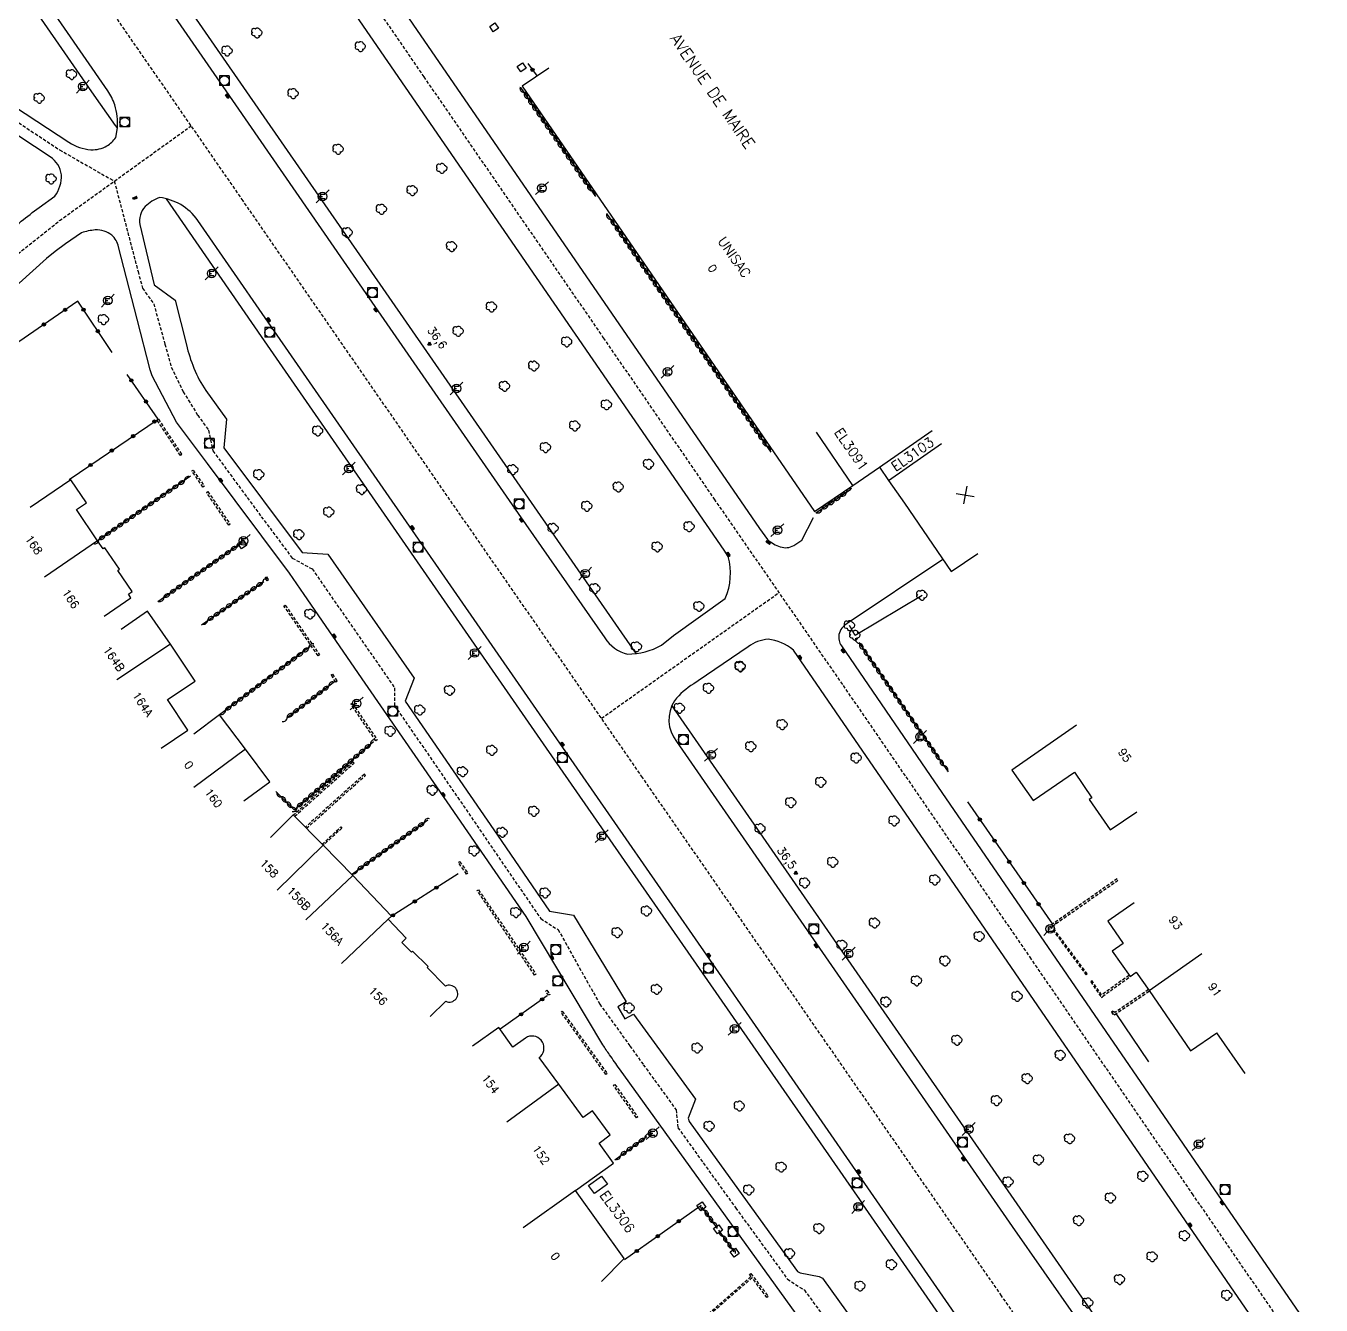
# Model space of a CAD drawing. Header units: millimetres. Extents: x 79000 to 80000, y 145000 to 146001.
# Drawn here: x 79461.3 to 79662.3, y 145559.8 to 145758.4 of the extents above; entities that cross this region are included whole.
import ezdxf
from ezdxf.enums import TextEntityAlignment as Align

# ---------------------------------------------------------------- set-up
doc = ezdxf.new("R2010")
doc.units = ezdxf.units.MM
doc.linetypes.add('DASHED', pattern=[0.75, 0.5, -0.25])
doc.layers.get('0').update_dxf_attribs({"linetype": 'CONTINUOUS'})
for name, color, linetype in [('W0001', 6, 'DASHED'), ('W0008', 7, 'CONTINUOUS'), ('W0100', 7, 'CONTINUOUS'), ('W0112', 1, 'DASHED'), ('W0300', 7, 'CONTINUOUS'), ('W0302', 3, 'CONTINUOUS'), ('W0310', 3, 'CONTINUOUS'), ('W0322', 7, 'CONTINUOUS'), ('W0334', 7, 'CONTINUOUS'), ('W0400', 7, 'CONTINUOUS'), ('W0420', 7, 'CONTINUOUS'), ('W0471', 7, 'CONTINUOUS'), ('W0851', 7, 'CONTINUOUS'), ('W0984', 7, 'CONTINUOUS'), ('W0989', 7, 'CONTINUOUS'), ('W0991', 7, 'CONTINUOUS'), ('W1102', 7, 'CONTINUOUS')]:
    doc.layers.add(name, color=color, linetype=linetype)
doc.styles.get("Standard").update_dxf_attribs({"font": 'romans.shx', "width": 0.85})

# ---------------------------------------------------------------- blocks, each defined once
blk = doc.blocks.new('T300')
for p, q in [((-0.8, 0.51), (-0.86, 0.34)), ((-0.86, 0.34), (-0.86, 0.17)), ((-0.86, 0.17), (-0.74, 0.06)), ((-0.69, 0.63), (-0.8, 0.51)), ((-0.8, -0.06), (-0.74, 0.06)), ((-0.74, 0.06), (-0.69, 0.11)), ((-0.57, 0.69), (-0.69, 0.63)), ((-0.46, 0.69), (-0.57, 0.69)), ((-0.29, 0.63), (-0.46, 0.69)), ((-0.29, 0.63), (-0.17, 0.74)), ((-0.23, 0.57), (-0.29, 0.63)), ((-0.17, 0.74), (-0.06, 0.8)), ((-0.06, 0.8), (0.06, 0.8)), ((0.06, 0.8), (0.23, 0.74)), ((0.23, 0.74), (0.34, 0.63)), ((0.34, 0.63), (0.4, 0.51)), ((0.46, 0.46), (0.34, 0.46)), ((0.4, 0.51), (0.4, 0.46)), ((0.57, 0.4), (0.46, 0.46)), ((0.57, 0.4), (0.69, 0.29)), ((0.69, 0.29), (0.74, 0.17)), ((0.74, 0.06), (0.69, -0.17)), ((0.74, 0.17), (0.74, 0.06)), ((-0.8, -0.17), (-0.8, -0.06)), ((-0.8, -0.23), (-0.8, -0.17)), ((-0.74, -0.34), (-0.8, -0.23)), ((-0.69, -0.4), (-0.74, -0.34)), ((-0.51, -0.46), (-0.69, -0.4)), ((-0.4, -0.46), (-0.51, -0.46)), ((-0.4, -0.46), (-0.34, -0.46)), ((-0.34, -0.46), (-0.34, -0.4)), ((-0.34, -0.51), (-0.34, -0.46)), ((-0.29, -0.63), (-0.34, -0.51)), ((-0.17, -0.74), (-0.29, -0.63)), ((-0.06, -0.8), (-0.17, -0.74)), ((0.06, -0.8), (-0.06, -0.8)), ((0.17, -0.74), (0.06, -0.8)), ((0.23, -0.69), (0.17, -0.74)), ((0.29, -0.46), (0.23, -0.46)), ((0.29, -0.63), (0.23, -0.69)), ((0.46, -0.4), (0.29, -0.46)), ((0.34, -0.51), (0.29, -0.63)), ((0.34, -0.51), (0.34, -0.46)), ((0.57, -0.34), (0.46, -0.4)), ((0.63, -0.29), (0.57, -0.34)), ((0.69, -0.17), (0.63, -0.29))]:
    blk.add_line(p, q)
blk = doc.blocks.new('T400')
for p, q in [((-0.15, 0.3), (0.15, 0.3)), ((-0.15, -0.25), (-0.15, 0.3)), ((-0.15, 0.15), (0.15, 0.15)), ((-0.15, 0), (0.15, 0)), ((0.15, 0.3), (0.15, -0.25)), ((-0.15, -0.15), (0.15, -0.15)), ((-0.15, -0.25), (-0.15, -0.3)), ((-0.15, -0.3), (0.15, -0.3)), ((0.15, -0.3), (0.15, -0.25))]:
    blk.add_line(p, q)
blk = doc.blocks.new('T420')
for p, q in [((0.75, 0.75), (-0.75, 0.75)), ((-0.75, 0.75), (-0.75, -0.75)), ((0.75, 0.75), (0.75, -0.75)), ((0.75, -0.75), (-0.75, -0.75))]:
    blk.add_line(p, q)
blk.add_ellipse((0, 0), major_axis=(-0.53, 0.53), ratio=1, start_param=3.926991, end_param=10.210176)
blk = doc.blocks.new('T471')
for p, q in [((-0.333334, 0.333334), (-0.333334, -0.333334)), ((-0.333334, 0.333334), (0.333334, 0.333334)), ((-0.333334, 0), (0, 0)), ((0.500001, 0.500001), (1.000002, 1.000002)), ((-0.500001, -0.500001), (-1.000002, -1.000002)), ((-0.333334, -0.333334), (0.333334, -0.333334))]:
    blk.add_line(p, q)
blk.add_ellipse((0, 0), major_axis=(0.471405, 0.471405), ratio=1, start_param=5.4977871438, end_param=11.780972451)
blk = doc.blocks.new('t112o')
at = {"color": 0, "linetype": 'Continuous'}
for p, q in [((-0.5, 0.5), (0.5, 0.5)), ((-0.5, -0.5), (-0.5, 0.5)), ((0.5, 0.5), (0.5, -0.5)), ((0.5, -0.5), (-0.5, -0.5))]:
    blk.add_line(p, q, dxfattribs=at)
blk = doc.blocks.new('T851')
for p, q in [((-0.25, -0.15), (0, 0.32)), ((0, 0.32), (0.25, -0.15)), ((-0.25, -0.15), (0.25, -0.15))]:
    blk.add_line(p, q)
for major_axis in [(-0.106, 0.106), (-0.0354, 0.0354), (-0.0236, 0.0236)]:
    blk.add_ellipse((0, 0), major_axis=major_axis, ratio=1, start_param=3.926991, end_param=10.210176)
blk = doc.blocks.new('t310o')
at = {"color": 0, "linetype": 'Continuous'}
for centre, start, end in [((-0.5, 0.38), 216.8699, 323.1304), ((0.5, -0.37), 36.8699, 143.1303)]:
    blk.add_arc(centre, 0.625, start, end, dxfattribs=at)
blk = doc.blocks.new('t322o')
at = {"color": 0, "linetype": 'Continuous'}
for radius in [0.25, 0.15]:
    blk.add_circle((0, 0), radius, dxfattribs=at)
blk = doc.blocks.new('t991o')
at = {"color": 0, "linetype": 'Continuous'}
for p, q in [((-1, 1), (1, -1)), ((-1, -1), (1, 1))]:
    blk.add_line(p, q, dxfattribs=at)

msp = doc.modelspace()

# ---------------------------------------------------------------- linework, layer by layer
at = {"layer": 'W0001'}
for points in [[(79364.19, 145980.9), (79378.27, 145960.45), (79394.51, 145936.92), (79413.8, 145908.99), (79428.06, 145888.34), (79440.75, 145869.96), (79468.94, 145829.09), (79483.94, 145807.41), (79511.3, 145767.64), (79523.05, 145750.54), (79550.92, 145710.01), (79568.13, 145684.98), (79588.13, 145656.05), (79617.11, 145613.87), (79642.31, 145577.14), (79672.31, 145533.48), (79700.26, 145492.83), (79719.42, 145464.75)], [(79690.56, 145449.1), (79684.79, 145457.27), (79673.09, 145474.15), (79644.92, 145514.8), (79612.75, 145561.28), (79584.92, 145601.47), (79557, 145641.77), (79528.39, 145683.03), (79495.01, 145731.28), (79478.76, 145754.75), (79456.68, 145786.68), (79437.49, 145814.36), (79398.76, 145870.26), (79385.17, 145889.91), (79357.14, 145930.47), (79347.59, 145944.97), (79341.88, 145954.22), (79337.55, 145963.6)], [(79460.21, 145743.38), (79466.52, 145739.19), (79475.02, 145734.33), (79478.7, 145720.3), (79479.39, 145717.71), (79481.14, 145715.29), (79482.88, 145709.02), (79483.86, 145705.46), (79485.72, 145701.64), (79487.96, 145698.01), (79489.65, 145695.66), (79490.33, 145692.45), (79497.84, 145682.24), (79502.64, 145675.81), (79505.74, 145674.13), (79518.53, 145655.67), (79518.51, 145652.93), (79528.34, 145638.63), (79541.2, 145619.84), (79543.9, 145618.14), (79550.37, 145606.58), (79555.05, 145600.07), (79557.13, 145597.17), (79560.66, 145592.31), (79562.23, 145590.16), (79562.5, 145587.39), (79571.48, 145574.92), (79579.51, 145563.88), (79582.14, 145562.18), (79592.36, 145548.13)], [(79342.47, 145617.28), (79364.68, 145637.25), (79401.03, 145669.87), (79436.73, 145702.05), (79454.59, 145718.12), (79460.05, 145723.03), (79466.52, 145728.21), (79486.95, 145742.92)], [(79550.64, 145650.95), (79578.18, 145670.45)]]:
    msp.add_lwpolyline(points, dxfattribs=at)
at = {"layer": 'W0008', "flags": 128}
for points in [[(79314.44, 145955.89), (79325.43, 145939.85), (79388.93, 145847.77), (79405.46, 145823.98), (79405.88, 145818.94), (79406.61, 145817.01), (79414.65, 145805.48), (79433.08, 145779.08), (79437.56, 145772.65), (79451.06, 145753.35, 0.0306), (79453.03, 145750.8, 0.0642), (79456.15, 145748.12), (79467.98, 145740.36, 0.136), (79471.39, 145739.22, 0.1472), (79473.88, 145739.8, 0.0721), (79475.26, 145741.09), (79475.51, 145742.6), (79475.18, 145742.99), (79471.54, 145748.2), (79435.92, 145799.61), (79407.68, 145840.37), (79351.62, 145921.34), (79333.26, 145947.93), (79330.9, 145953.14)], [(79526.03, 145844.52), (79502.91, 145828.65), (79486.63, 145817.4, 0.1704), (79484.96, 145814.9, 0.0859), (79485.27, 145811.23), (79539.66, 145732.07), (79575.19, 145680.4), (79576.41, 145678.68, 0.0923), (79578.4, 145677.56, 0.2124), (79580.47, 145677.77), (79581.72, 145678.61), (79583.55, 145682.13)], [(79457.92, 145725.83, -0.0251), (79463.34, 145730.23), (79465.77, 145731.98, 0.168), (79466.83, 145735.33, 0.2079), (79465.08, 145738.1), (79452.83, 145746.15, -0.0723)], [(79622.74, 145533.64), (79591.54, 145578.74), (79567.44, 145613.49), (79544.64, 145646.4), (79498.42, 145713.12), (79487.98, 145728.24, 0.1047), (79485.33, 145730.69, 0.091475), (79482.08, 145731.8, 0.109493), (79479.8, 145730.39, 0.2332), (79478.98, 145727.58), (79481.22, 145718.22), (79484.48, 145715.88), (79486.2, 145708.94, 0.0357), (79487.37, 145705.3, 0.0587), (79489.24, 145701.82), (79492.41, 145697.39), (79492.01, 145692.95), (79504.16, 145676.68), (79508.15, 145676.41), (79521.55, 145657.18), (79520.16, 145653.58), (79530.23, 145638.94), (79534.52, 145632.78), (79542.57, 145620.99), (79546.31, 145620.38), (79554.47, 145606.95), (79553.16, 145606.16), (79554.26, 145604.27), (79555.6, 145605.01), (79565.23, 145591.83), (79564.07, 145588.89), (79564.25, 145588.34), (79572.58, 145576.8), (79581.08, 145565.06), (79581.49, 145564.85), (79584.43, 145564.29), (79584.92, 145564.05), (79610.22, 145528.88)], [(79595.71, 145537.91), (79553.43, 145596.53, -0.0019), (79551.89, 145598.71, -0.018), (79550.86, 145600.26), (79538.94, 145620.2), (79525.07, 145640.31), (79513.96, 145656.42), (79504.49, 145670.16), (79502.21, 145673.47), (79489.48, 145690.52), (79484.67, 145696.94), (79480.92, 145704.09), (79480.6, 145705.02), (79478.57, 145712.92), (79475.69, 145724.15, 0.1501), (79474.63, 145725.95, 0.1838), (79472.07, 145726.75, 0.064), (79469.91, 145726.31), (79467.44, 145724.59), (79465.85, 145723.4), (79464.5, 145722.33), (79431.01, 145692.15)], [(79603.63, 145675.62), (79588.77, 145665.68, 0.1931), (79587.5, 145663.95, 0.1961), (79587.87, 145662.19), (79601.64, 145642.08), (79618.75, 145617.19), (79646.92, 145576.11), (79675.05, 145535.19), (79702.56, 145495.19), (79722.18, 145466.71)], [(79716.84, 145462.92), (79708.13, 145475.66), (79680.73, 145515.55), (79673.68, 145525.8), (79641.29, 145572.93), (79598.42, 145635.4), (79591.19, 145645.84), (79580.42, 145661.54, 0.1453), (79576.49, 145663.23, 0.1354), (79573.41, 145662.06), (79565.65, 145656.76), (79564.95, 145656.28, 0.093), (79561.97, 145653.68, 0.321015), (79562.29, 145647.35), (79585.89, 145613.26), (79614.39, 145572.05), (79629.15, 145550.92), (79647.86, 145523.75), (79676.05, 145482.95), (79696.66, 145453.42)], [(79561.19, 145649.79, 0.002254), (79561.19, 145649.69, -0.0006), (79561.21, 145649.67, -0.0846)]]:
    msp.add_lwpolyline(points, format="xyb", dxfattribs=at)
msp.add_lwpolyline([(79569.66, 145677.07), (79497.15, 145782.5), (79485.8, 145798.96), (79480.53, 145806.63, 0.414409), (79473.47, 145808.33), (79464.26, 145801.76, 0.1025), (79461.39, 145797.57, 0.0968), (79461.8, 145792.52), (79491.88, 145749.02), (79514.55, 145716.22), (79537.73, 145682.72), (79551.14, 145663.42, 0.1834), (79554.68, 145660.91, 0.1286), (79559.95, 145662.29), (79561.8, 145663.81), (79569.85, 145669.54, 0.17124), (79570.3, 145676.07)], format="xyb", close=True, dxfattribs=at)
at = {"layer": 'W0100', "flags": 128}
for points in [[(79542.45, 145751.87), (79538.31, 145749.06), (79583.71, 145683.04), (79589.66, 145687.1), (79593.78, 145689.93), (79595.21, 145687.87), (79597.67, 145684.33), (79604.94, 145673.71), (79609.07, 145676.54)], [(79495.13, 145638.11), (79499.14, 145641.08), (79495.38, 145646.17), (79491.35, 145651.48), (79487.36, 145648.46)]]:
    msp.add_lwpolyline(points, dxfattribs=at)
at = {"layer": 'W0100'}
for points in [[(79473.47, 145666.81), (79477.59, 145669.64), (79477.2, 145670.21), (79477.81, 145670.63), (79475.56, 145673.91), (79475.81, 145674.08), (79473.54, 145677.4), (79473.29, 145677.23), (79472.42, 145678.51), (79469.13, 145683.34), (79470.69, 145684.4), (79468.27, 145687.95), (79461.98, 145683.66)], [(79482.28, 145646.33), (79486.44, 145649.1), (79483.27, 145653.87), (79487.56, 145656.73), (79483.73, 145662.47), (79480.17, 145667.6), (79476.06, 145664.75)], [(79624.35, 145649.89), (79614.32, 145642.9), (79617.62, 145638.17), (79624.04, 145642.56), (79626.73, 145638.61), (79626.36, 145638.36), (79629.59, 145633.62), (79633.72, 145636.44)], [(79633.3, 145622.3), (79629.21, 145619.43), (79631.61, 145616), (79629.91, 145614.8), (79632.69, 145610.84), (79633.64, 145611.51), (79635.63, 145608.68), (79642.05, 145599.31), (79646.18, 145602.14)]]:
    msp.add_lwpolyline(points, dxfattribs=at)
msp.add_lwpolyline([(79524.06, 145604.64), (79526.48, 145607.01, 1.591703), (79526.42, 145609.37), (79523.59, 145612.25), (79523.73, 145612.39), (79521.29, 145614.78), (79521.15, 145614.64), (79519.67, 145616.14), (79520.33, 145616.79), (79517.53, 145619.75), (79518.02, 145620.21), (79512.02, 145626.55), (79507.44, 145631.24), (79502.8, 145635.96), (79499.24, 145632.46)], format="xyb", dxfattribs=at)
at = {"layer": 'W0100', "flags": 128}
msp.add_lwpolyline([(79550.63, 145563.53), (79554.16, 145567.08), (79546.63, 145577.63), (79552.49, 145581.9), (79550.26, 145585), (79551.98, 145586.26), (79549.26, 145590.02), (79547.82, 145588.97), (79544.01, 145594.16), (79540.96, 145598.3), (79541.21, 145598.49, 0.892996), (79538.83, 145601.31), (79536.86, 145599.91), (79534.72, 145602.93), (79530.64, 145600.03)], format="xyb", dxfattribs=at)
msp.add_lwpolyline([(79548.62, 145578.42), (79550.62, 145579.87), (79551.55, 145578.6), (79549.55, 145577.16)], close=True, dxfattribs=at)
at = {"layer": 'W0112'}
for points in [[(79481.88, 145697.37), (79485.48, 145691.9), (79485.27, 145691.76), (79481.67, 145697.23)], [(79488.78, 145686.82), (79487.05, 145689.34), (79487.25, 145689.48), (79488.99, 145686.97)], [(79492.79, 145680.92), (79489.33, 145685.99), (79489.53, 145686.13), (79493, 145681.06)], [(79498.74, 145672.3), (79498.41, 145672.78), (79498.62, 145672.92), (79498.94, 145672.44)], [(79506.65, 145660.65), (79501.35, 145668.37), (79501.56, 145668.51), (79506.86, 145660.79)], [(79509.38, 145656.56), (79508.68, 145657.69), (79508.9, 145657.82), (79509.59, 145656.69)], [(79511.95, 145653.27), (79515.83, 145647.58), (79515.62, 145647.44), (79511.74, 145653.13)], [(79529.71, 145626.76), (79528.42, 145628.54), (79528.62, 145628.69), (79529.91, 145626.91)], [(79540.25, 145611.06), (79531.35, 145624.2), (79531.55, 145624.34), (79540.46, 145611.2)], [(79542.44, 145607.94), (79541.98, 145608.59), (79542.18, 145608.73), (79542.64, 145608.08)], [(79551.33, 145595.64), (79544.36, 145605.33), (79544.56, 145605.47), (79551.53, 145595.79)], [(79556.06, 145588.93), (79552.5, 145593.97), (79552.71, 145594.11), (79556.26, 145589.07)], [(79558.17, 145586.11), (79557.86, 145586.53), (79558.06, 145586.68), (79558.37, 145586.26)]]:
    msp.add_lwpolyline(points, close=True, dxfattribs=at)
for points in [[(79503.02, 145635.74), (79512.23, 145644), (79512.06, 145644.18), (79502.85, 145635.91)], [(79504.86, 145633.87), (79514, 145642.07), (79513.83, 145642.26), (79504.68, 145634.05)], [(79507.28, 145631.4), (79510.17, 145634.08), (79510.34, 145633.89), (79507.45, 145631.22)], [(79630.68, 145626.03), (79620.23, 145618.7), (79625.85, 145611.11), (79626.05, 145611.26), (79620.58, 145618.64), (79630.83, 145625.83)], [(79632.54, 145611.04), (79628.27, 145607.99), (79626.79, 145610.17), (79626.59, 145610.03), (79628.24, 145607.59), (79628.44, 145607.73), (79628.41, 145607.78), (79632.69, 145610.84)], [(79635.53, 145608.82), (79630.32, 145605.27), (79630.22, 145605.42), (79630.1, 145605.35), (79630.03, 145605.46), (79629.82, 145605.32), (79630.02, 145605.01), (79630.14, 145605.08), (79630.25, 145604.93), (79635.67, 145608.61)], [(79562.73, 145554.56), (79573.87, 145564.3), (79573.64, 145564.61), (79573.84, 145564.76), (79576.53, 145561.16), (79576.33, 145561.01), (79574.02, 145564.1), (79562.91, 145554.38)]]:
    msp.add_lwpolyline(points, dxfattribs=at)
at = {"layer": 'W0302'}
msp.add_lwpolyline([(79600.41, 145670.03), (79590.01, 145663.82), (79589.16, 145665.34)], dxfattribs=at)
at = {"layer": 'W0310'}
msp.add_line((79505.44, 145662.09), (79491.35, 145651.48), dxfattribs=at)
at = {"layer": 'W0310', "flags": 128}
for points in [[(79538.06, 145748.86), (79549.69, 145731.93)], [(79551.43, 145729.29), (79576.91, 145692.27)], [(79494.52, 145678), (79481.76, 145669.02)], [(79488.55, 145665.47), (79498.24, 145672.18)], [(79590.57, 145662.69), (79604.43, 145642.63)], [(79501.78, 145651.01), (79509.22, 145656.66)], [(79500.11, 145639.56), (79502.95, 145636.74), (79515.24, 145647.34)], [(79511.85, 145626.72), (79523.71, 145635.19)], [(79552.69, 145582.39), (79557.66, 145586.01)], [(79568.65, 145571.73), (79566.25, 145575.07)], [(79571.24, 145568.1), (79568.83, 145571.49)]]:
    msp.add_lwpolyline(points, dxfattribs=at)
at = {"layer": 'W0310'}
for points in [[(79486.86, 145688.53), (79472.42, 145678.51)], [(79589.35, 145686.49), (79583.89, 145682.77)]]:
    msp.add_lwpolyline(points, dxfattribs=at)
at = {"layer": 'W0322'}
msp.add_line((79650.54, 145595.78), (79646.18, 145602.14), dxfattribs=at)
at = {"layer": 'W0322', "flags": 128}
for points in [[(79539.23, 145752.59), (79540.63, 145750.63)], [(79474.68, 145707.72), (79469.36, 145715.72), (79454.84, 145705.72)], [(79468.01, 145688.01), (79481.82, 145697.39), (79477.04, 145704.3)], [(79607.47, 145637.97), (79620.64, 145618.99)], [(79565.9, 145575.18), (79554.2, 145566.88)]]:
    msp.add_lwpolyline(points, dxfattribs=at)
at = {"layer": 'W0322'}
for points in [[(79528.4, 145626.82), (79517.97, 145620.16)], [(79542.21, 145607.88), (79534.89, 145602.68)]]:
    msp.add_lwpolyline(points, dxfattribs=at)
at = {"layer": 'W0334', "flags": 128}
msp.add_lwpolyline([(79475.51, 145742.6, 0.0776), (79475.12, 145746.16, 0.0539), (79474, 145748.38), (79437.55, 145801.1), (79409.61, 145841.32), (79384.75, 145877.17), (79352.87, 145923.26), (79335.17, 145948.85, -0.0072), (79331.76, 145953.99, 0.006158), (79328.62, 145958.77)], format="xyb", dxfattribs=at)
for points in [[(79461.4, 145797.57), (79491.47, 145754.1), (79555.95, 145660.99)], [(79483.05, 145731.6), (79497.82, 145710.23), (79541.6, 145647), (79565.78, 145612.08), (79591.15, 145575.55)], [(79561.55, 145652.9), (79591.19, 145610.11), (79649.07, 145526.56), (79691.48, 145465.4), (79711.33, 145437.14)], [(79635.59, 145597.6), (79630.51, 145605.1)], [(79591.09, 145575.58), (79621.22, 145532.09), (79634.44, 145513.01), (79657.26, 145480.08), (79665.76, 145467.94), (79680.11, 145447.25), (79695.79, 145425.34)]]:
    msp.add_lwpolyline(points, dxfattribs=at)
at = {"layer": 'W1102'}
for p, q in [((79589.66, 145687.1), (79584.01, 145695.35)), ((79593.78, 145689.93), (79601.99, 145695.64)), ((79595.21, 145687.87), (79603.41, 145693.58)), ((79472.42, 145678.51), (79464.16, 145672.88)), ((79483.73, 145662.47), (79475.41, 145656.93)), ((79495.38, 145646.17), (79487.35, 145640.21)), ((79507.44, 145631.24), (79500.29, 145624.25)), ((79512.02, 145626.55), (79504.75, 145619.68)), ((79517.53, 145619.75), (79510.26, 145612.87)), ((79635.63, 145608.68), (79643.82, 145614.42)), ((79544.01, 145594.16), (79535.95, 145588.23)), ((79546.63, 145577.63), (79538.49, 145571.83))]:
    msp.add_line(p, q, dxfattribs=at)

# ---------------------------------------------------------------- block references
at = {"layer": 'W0112'}
for p, rotation in [((79533.98, 145758.23), 304.5158583457451), ((79538.26, 145752), 304.5158583457451), ((79494.89, 145677.97), 304.2429880045999), ((79566.16, 145575.19), 125.4743824099034), ((79568.74, 145571.61), 125.4743824099034), ((79571.33, 145567.98), 125.4743824099034)]:
    msp.add_blockref('t112o', p, dxfattribs=dict(at, rotation=rotation))
at = {"layer": 'W0300'}
for p in [(79497.19, 145757.34), (79513.24, 145755.21), (79492.56, 145754.55), (79468.42, 145750.88), (79463.4, 145747.2), (79502.8, 145747.92), (79509.8, 145739.28), (79465.23, 145734.67), (79525.87, 145736.3), (79521.3, 145732.87), (79516.52, 145729.95), (79511.22, 145726.33), (79527.41, 145724.17), (79533.6, 145714.8), (79473.37, 145712.84), (79528.43, 145711.01), (79545.27, 145709.38), (79540.18, 145705.62), (79535.63, 145702.47), (79551.43, 145699.61), (79546.52, 145696.33), (79506.62, 145695.54), (79541.98, 145692.98), (79557.99, 145690.38), (79497.47, 145688.76), (79536.9, 145689.52), (79513.44, 145686.46), (79553.28, 145686.84), (79508.33, 145682.95), (79548.39, 145683.85), (79543.16, 145680.42), (79564.26, 145680.68), (79503.71, 145679.45), (79559.33, 145677.56), (79549.65, 145671.07), (79565.8, 145668.3), (79600.41, 145670.03), (79505.42, 145667.11), (79589.16, 145665.34), (79590.01, 145663.82), (79556.11, 145662.04), (79572.18, 145659), (79572.22, 145658.93), (79527.1, 145655.26), (79567.28, 145655.59), (79522.46, 145652.21), (79562.77, 145652.51), (79517.87, 145648.93), (79578.72, 145649.96), (79573.84, 145646.53), (79533.65, 145645.95), (79590.2, 145644.77), (79529.11, 145642.64), (79584.7, 145641), (79524.41, 145639.76), (79540.17, 145636.5), (79580.07, 145637.85), (79596.09, 145635.02), (79535.27, 145633.22), (79575.28, 145633.79), (79530.9, 145630.36), (79586.56, 145628.6), (79582.21, 145625.38), (79602.41, 145625.85), (79541.91, 145623.83), (79537.38, 145620.79), (79557.66, 145621.01), (79593.06, 145619.15), (79553.12, 145617.68), (79609.32, 145617.07), (79588, 145615.72), (79603.99, 145613.26), (79599.58, 145610.18), (79559.22, 145608.85), (79554.97, 145605.97), (79594.83, 145606.9), (79615.18, 145607.76), (79605.85, 145600.96), (79565.51, 145599.74), (79621.89, 145598.63), (79616.76, 145594.99), (79572.07, 145590.74), (79611.98, 145591.58), (79567.4, 145587.6), (79623.34, 145585.66), (79618.53, 145582.39), (79578.57, 145581.26), (79634.69, 145579.83), (79573.54, 145577.71), (79613.78, 145578.96), (79629.68, 145576.47), (79584.43, 145571.73), (79624.74, 145572.94), (79641.16, 145570.61), (79579.88, 145567.83), (79595.68, 145566.11), (79636.14, 145567.34), (79631.1, 145563.82), (79590.8, 145562.79), (79626.16, 145560.17), (79647.72, 145561.36)]:
    msp.add_blockref('T300', p, dxfattribs=at)
at = {"layer": 'W0310'}
for p, rotation in [((79538.58, 145748.11), 304.4846525063616), ((79539.23, 145747.16), 304.4846525063616), ((79539.88, 145746.21), 304.4846525063616), ((79540.54, 145745.25), 304.4846525063616), ((79541.19, 145744.3), 304.4846525063616), ((79541.85, 145743.35), 304.4846525063616), ((79542.5, 145742.4), 304.4846525063616), ((79543.15, 145741.45), 304.4846525063616), ((79543.81, 145740.49), 304.4846525063616), ((79544.46, 145739.54), 304.4846525063616), ((79545.12, 145738.59), 304.4846525063616), ((79545.77, 145737.64), 304.4846525063616), ((79546.42, 145736.69), 304.4846525063616), ((79547.08, 145735.73), 304.4846525063616), ((79547.73, 145734.78), 304.4846525063616), ((79548.39, 145733.83), 304.4846525063616), ((79549.04, 145732.88), 304.4846525063616), ((79552.02, 145728.42), 304.543510442394), ((79552.68, 145727.47), 304.543510442394), ((79553.33, 145726.52), 304.543510442394), ((79553.99, 145725.57), 304.543510442394), ((79554.64, 145724.62), 304.543510442394), ((79555.3, 145723.67), 304.543510442394), ((79555.95, 145722.72), 304.543510442394), ((79556.61, 145721.77), 304.543510442394), ((79557.26, 145720.81), 304.543510442394), ((79557.92, 145719.86), 304.543510442394), ((79558.57, 145718.91), 304.543510442394), ((79559.23, 145717.96), 304.543510442394), ((79559.88, 145717.01), 304.543510442394), ((79560.54, 145716.06), 304.543510442394), ((79561.19, 145715.11), 304.543510442394), ((79561.85, 145714.15), 304.543510442394), ((79562.5, 145713.2), 304.543510442394), ((79563.16, 145712.25), 304.543510442394), ((79563.81, 145711.3), 304.543510442394), ((79564.47, 145710.35), 304.543510442394), ((79565.12, 145709.4), 304.543510442394), ((79565.78, 145708.45), 304.543510442394), ((79566.43, 145707.49), 304.543510442394), ((79567.09, 145706.54), 304.543510442394), ((79567.74, 145705.59), 304.543510442394), ((79568.4, 145704.64), 304.543510442394), ((79569.05, 145703.69), 304.543510442394), ((79569.71, 145702.74), 304.543510442394), ((79570.36, 145701.79), 304.543510442394), ((79571.02, 145700.83), 304.543510442394), ((79571.67, 145699.88), 304.543510442394), ((79572.33, 145698.93), 304.543510442394), ((79572.98, 145697.98), 304.543510442394), ((79573.64, 145697.03), 304.543510442394), ((79574.29, 145696.08), 304.543510442394), ((79574.95, 145695.13), 304.543510442394), ((79575.6, 145694.18), 304.543510442394), ((79576.26, 145693.22), 304.543510442394), ((79484.01, 145686.55), 214.7550606928927), ((79484.96, 145687.21), 214.7550606928927), ((79485.91, 145687.87), 214.7550606928927), ((79481.16, 145684.58), 214.7550606928927), ((79482.11, 145685.24), 214.7550606928927), ((79483.06, 145685.89), 214.7550606928927), ((79586.76, 145684.72), 214.2965453178071), ((79587.71, 145685.37), 214.2965453178071), ((79588.66, 145686.02), 214.2965453178071), ((79478.32, 145682.6), 214.7550606928927), ((79479.27, 145683.26), 214.7550606928927), ((79480.21, 145683.92), 214.7550606928927), ((79584.85, 145683.42), 214.2965453178071), ((79585.8, 145684.07), 214.2965453178071), ((79475.47, 145680.63), 214.7550606928927), ((79476.42, 145681.29), 214.7550606928927), ((79477.37, 145681.94), 214.7550606928927), ((79472.62, 145678.65), 214.7550606928927), ((79473.57, 145679.31), 214.7550606928927), ((79474.52, 145679.97), 214.7550606928927), ((79492.15, 145676.33), 215.1577722379184), ((79493.09, 145677), 215.1577722379184), ((79494.03, 145677.66), 215.1577722379184), ((79489.31, 145674.34), 215.1577722379184), ((79490.26, 145675), 215.1577722379184), ((79491.2, 145675.67), 215.1577722379184), ((79486.48, 145672.34), 215.1577722379184), ((79487.42, 145673.01), 215.1577722379184), ((79488.37, 145673.67), 215.1577722379184), ((79483.65, 145670.35), 215.1577722379184), ((79484.59, 145671.01), 215.1577722379184), ((79485.54, 145671.68), 215.1577722379184), ((79496.14, 145670.73), 34.69742811006346), ((79497.09, 145671.39), 34.69742811006346), ((79498.04, 145672.04), 34.69742811006346), ((79482.7, 145669.68), 215.1577722379184), ((79493.29, 145668.76), 34.69742811006346), ((79494.24, 145669.41), 34.69742811006346), ((79495.19, 145670.07), 34.69742811006346), ((79490.45, 145666.78), 34.69742811006346), ((79491.4, 145667.44), 34.69742811006346), ((79492.34, 145668.1), 34.69742811006346), ((79489.5, 145666.13), 34.69742811006346), ((79590.64, 145662.58), 304.6441628691397), ((79503.34, 145660.51), 216.9778772359508), ((79504.27, 145661.21), 216.9778772359508), ((79505.19, 145661.9), 216.9778772359508), ((79591.3, 145661.63), 304.6441628691397), ((79591.96, 145660.68), 304.6441628691397), ((79500.58, 145658.43), 216.9778772359508), ((79501.5, 145659.12), 216.9778772359508), ((79502.42, 145659.82), 216.9778772359508), ((79592.61, 145659.73), 304.6441628691397), ((79593.27, 145658.78), 304.6441628691397), ((79497.81, 145656.35), 216.9778772359508), ((79498.73, 145657.04), 216.9778772359508), ((79499.65, 145657.74), 216.9778772359508), ((79593.93, 145657.83), 304.6441628691397), ((79594.58, 145656.88), 304.6441628691397), ((79595.24, 145655.93), 304.6441628691397), ((79495.04, 145654.26), 216.9778772359508), ((79495.96, 145654.96), 216.9778772359508), ((79496.89, 145655.65), 216.9778772359508), ((79506.46, 145654.56), 37.20472332714829), ((79507.38, 145655.26), 37.20472332714829), ((79508.3, 145655.96), 37.20472332714829), ((79595.9, 145654.98), 304.6441628691397), ((79596.55, 145654.03), 304.6441628691397), ((79492.27, 145652.18), 216.9778772359508), ((79493.19, 145652.87), 216.9778772359508), ((79494.12, 145653.57), 216.9778772359508), ((79503.7, 145652.47), 37.20472332714829), ((79504.62, 145653.16), 37.20472332714829), ((79505.54, 145653.86), 37.20472332714829), ((79597.21, 145653.08), 304.6441628691397), ((79597.87, 145652.13), 304.6441628691397), ((79501.86, 145651.07), 37.20472332714829), ((79502.78, 145651.77), 37.20472332714829), ((79598.52, 145651.18), 304.6441628691397), ((79599.18, 145650.23), 304.6441628691397), ((79599.84, 145649.28), 304.6441628691397), ((79600.49, 145648.33), 304.6441628691397), ((79513.91, 145646.19), 40.77990732109472), ((79514.78, 145646.95), 40.77990732109472), ((79601.15, 145647.38), 304.6441628691397), ((79601.81, 145646.43), 304.6441628691397), ((79512.16, 145644.68), 40.77990732109472), ((79513.03, 145645.44), 40.77990732109472), ((79602.46, 145645.48), 304.6441628691397), ((79603.12, 145644.53), 304.6441628691397), ((79509.54, 145642.42), 40.77990732109472), ((79510.41, 145643.18), 40.77990732109472), ((79511.28, 145643.93), 40.77990732109472), ((79603.78, 145643.58), 304.6441628691397), ((79506.91, 145640.16), 40.77990732109472), ((79507.79, 145640.91), 40.77990732109472), ((79508.66, 145641.67), 40.77990732109472), ((79500.93, 145638.75), 315.1143546015991), ((79501.75, 145637.93), 315.1143546015991), ((79505.16, 145638.65), 40.77990732109472), ((79506.04, 145639.4), 40.77990732109472), ((79502.56, 145637.12), 315.1143546015991), ((79503.41, 145637.14), 40.77990732109472), ((79504.29, 145637.9), 40.77990732109472), ((79522.19, 145634.1), 35.53795718494749), ((79523.13, 145634.77), 35.53795718494749), ((79519.37, 145632.09), 35.53795718494749), ((79520.31, 145632.76), 35.53795718494749), ((79521.25, 145633.43), 35.53795718494749), ((79516.55, 145630.07), 35.53795718494749), ((79517.49, 145630.75), 35.53795718494749), ((79518.43, 145631.42), 35.53795718494749), ((79513.73, 145628.06), 35.53795718494749), ((79514.67, 145628.73), 35.53795718494749), ((79515.61, 145629.4), 35.53795718494749), ((79512.79, 145627.39), 35.53795718494749), ((79557.35, 145585.79), 36.07467841209133), ((79554.55, 145583.75), 36.07467841209133), ((79555.49, 145584.43), 36.07467841209133), ((79556.42, 145585.11), 36.07467841209133), ((79553.62, 145583.07), 36.07467841209133), ((79566.63, 145574.55), 125.7231062434206), ((79567.3, 145573.61), 125.7231062434206), ((79567.98, 145572.67), 125.7231062434206), ((79569.5, 145570.55), 125.4614014866001), ((79570.17, 145569.61), 125.4614014866001), ((79570.84, 145568.67), 125.4614014866001)]:
    msp.add_blockref('t310o', p, dxfattribs=dict(at, rotation=rotation))
at = {"layer": 'W0322'}
for p, rotation in [((79539.93, 145751.61), 125.7254425519736), ((79467.39, 145714.36), 214.5575823105525), ((79470.25, 145714.38), 123.6207288554376), ((79464.09, 145712.09), 214.5575823105525), ((79472.46, 145711.05), 123.6207288554376), ((79477.66, 145703.41), 124.6595600657219), ((79479.94, 145700.12), 124.6595600657219), ((79481.25, 145697.01), 34.1936871774874), ((79477.94, 145694.76), 34.1936871774874), ((79474.63, 145692.51), 34.1936871774874), ((79471.32, 145690.26), 34.1936871774874), ((79609.37, 145635.23), 304.7530010171201), ((79611.65, 145631.95), 304.7530010171201), ((79613.93, 145628.66), 304.7530010171201), ((79525.03, 145624.66), 212.5348601370287), ((79616.21, 145625.38), 304.7530010171201), ((79521.65, 145622.51), 212.5348601370287), ((79518.28, 145620.36), 212.5348601370287), ((79618.49, 145622.09), 304.7530010171201), ((79541.42, 145607.31), 215.3823593979073), ((79538.16, 145604.99), 215.3823593979073), ((79562.64, 145572.87), 215.3608431119103), ((79559.37, 145570.55), 215.3608431119103), ((79556.11, 145568.24), 215.3608431119103)]:
    msp.add_blockref('t322o', p, dxfattribs=dict(at, rotation=rotation))
at = {"layer": 'W0400'}
for p, rotation in [((79492.57, 145747.55), 35.04114429865157), ((79478.21, 145731.71), 109.4883940988701), ((79498.94, 145712.82), 35.98250448282774), ((79515.58, 145714.37), 33.80385823900757), ((79491.52, 145687.91), 37.71834178697826), ((79538.2, 145681.75), 33.48681425765749), ((79521.28, 145680.53), 35.66125606747399), ((79576.54, 145678.24), 55.73094518576961), ((79570.3, 145676.4), 33.51975949708076), ((79509.14, 145663.71), 36.22879670050638), ((79588.14, 145661.44), 35.4117179897224), ((79581.41, 145660.4), 36.58588825362005), ((79544.56, 145646.93), 35.20047379488563), ((79526.07, 145639.11), 36.26962201190945), ((79583.96, 145615.66), 34.5939572606737), ((79542.94, 145613.83), 30.77319683601293), ((79567.28, 145614.16), 35.4835542813389), ((79606.83, 145582.56), 34.82724016889823), ((79590.59, 145580.59), 35.09847305703831), ((79646.94, 145575.74), 34.34705053746389), ((79642, 145572.29), 35.1550426558459)]:
    msp.add_blockref('T400', p, dxfattribs=dict(at, rotation=rotation))
at = {"layer": 'W0420'}
for p in [(79492.11, 145749.94), (79476.63, 145743.49), (79515.06, 145717.03), (79499.11, 145710.84), (79489.78, 145693.64), (79537.86, 145684.22), (79522.18, 145677.47), (79518.24, 145652.02), (79563.33, 145647.64), (79544.55, 145644.81), (79583.57, 145618.21), (79543.52, 145615.04), (79567.23, 145612.15), (79543.84, 145610.18), (79606.67, 145585.11), (79590.29, 145578.78), (79647.4, 145577.77), (79571.03, 145571.25)]:
    msp.add_blockref('T420', p, dxfattribs=at)
at = {"layer": 'W0471'}
for p in [(79470.13, 145749.01), (79541.39, 145733.24), (79507.35, 145731.96), (79490.13, 145720.01), (79474.01, 145715.79), (79560.89, 145704.73), (79528.14, 145702.15), (79511.43, 145689.73), (79577.95, 145680.15), (79495.09, 145678.5), (79548.1, 145673.4), (79530.95, 145661.08), (79512.64, 145653.25), (79600.08, 145648.05), (79567.65, 145645.28), (79550.66, 145632.65), (79620.29, 145618.25), (79538.58, 145615.35), (79589.01, 145614.41), (79571.3, 145602.74), (79558.6, 145586.54), (79607.65, 145587.18), (79643.32, 145584.83), (79590.48, 145575.09), (79590.49, 145575.08)]:
    msp.add_blockref('T471', p, dxfattribs=at)
at = {"layer": 'W0851'}
for p in [(79523.94, 145709.09), (79580.81, 145626.94)]:
    msp.add_blockref('T851', p, dxfattribs=at)
at = {"layer": 'W0991', "rotation": 304.5076781001274}
msp.add_blockref('t991o', (79607.08, 145685.61), dxfattribs=at)

# ---------------------------------------------------------------- texts
at = {"layer": 'W0984'}
for s, rotation, p in [('UNISAC', 305.1582, (79571.26, 145722.53)), ('EL3091', 304.4515, (79589.43, 145692.71)), ('EL3103', 34.825, (79598.93, 145691.96)), ('EL3306', 306.1401, (79553.11, 145574.34))]:
    msp.add_text(s, height=1.5, rotation=rotation, dxfattribs=at).set_placement(p, align=Align.MIDDLE)
at = {"layer": 'W0989'}
msp.add_text('AVENUE DE MAIRE', height=1.75, rotation=304.5101, dxfattribs=at).set_placement((79567.9, 145748.31), align=Align.MIDDLE)
at = {"layer": 'W0991'}
for s, rotation, p in [('0', 304.7417, (79567.87, 145720.79)), ('36,6', 306.0091, (79525, 145709.92)), ('168', 304.4579, (79462.54, 145677.88)), ('166', 304.1014, (79468.26, 145669.5)), ('164B', 304.7484, (79474.97, 145660.19)), ('164A', 303.6606, (79479.44, 145653.15)), ('95', 304.8869, (79631.88, 145645.21)), ('0', 307.1736, (79486.59, 145643.69)), ('160', 306.5293, (79490.43, 145638.57)), ('36,5', 306.1566, (79579.27, 145629.18)), ('158', 314.4778, (79499.06, 145627.64)), ('156B', 314.3367, (79503.65, 145622.95)), ('156A', 313.4131, (79508.84, 145617.54)), ('93', 305.0574, (79639.75, 145619.2)), ('156', 314.8131, (79515.95, 145607.82)), ('91', 304.4581, (79645.85, 145608.8)), ('154', 306.3284, (79533.43, 145594.18)), ('152', 304.7004, (79541.26, 145583.19)), ('0', 305.474, (79543.47, 145567.42))]:
    msp.add_text(s, height=1.25, rotation=rotation, dxfattribs=at).set_placement(p, align=Align.MIDDLE)

doc.saveas('drawing.dxf')
